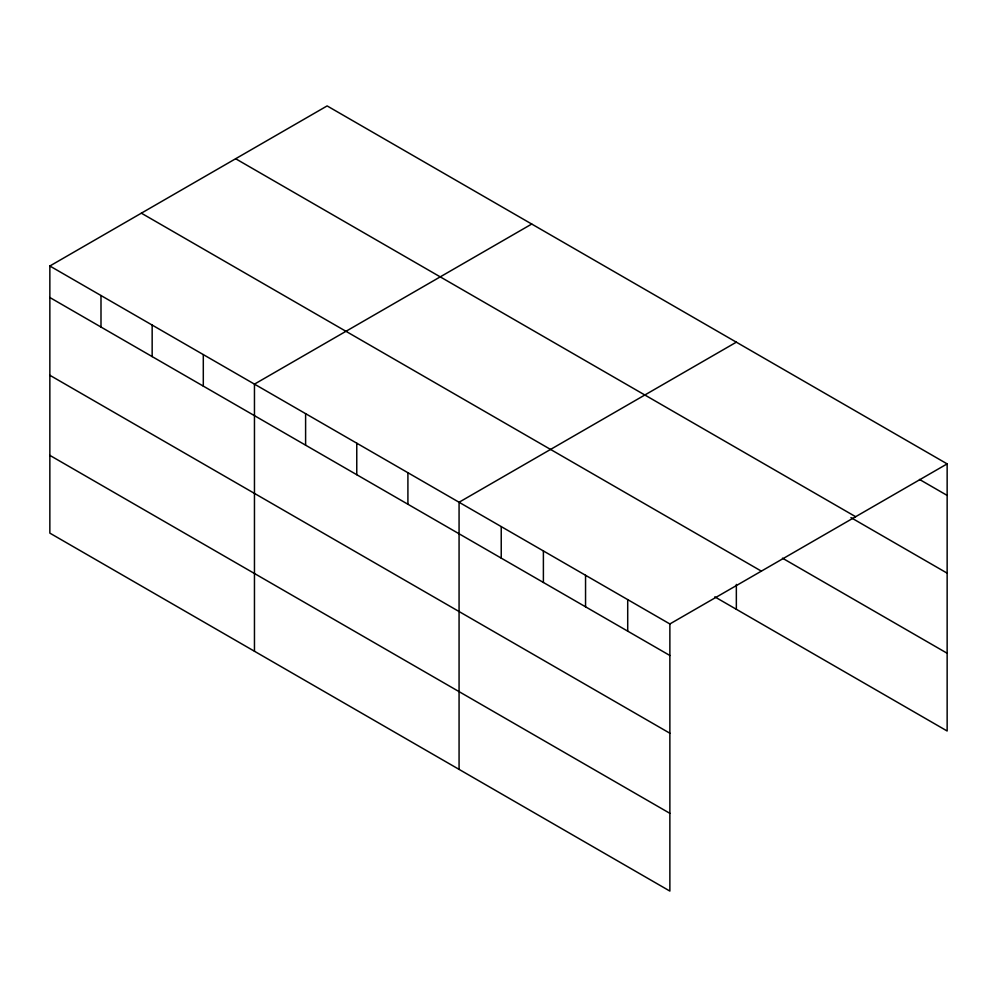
<?xml version="1.0" encoding="UTF-8"?>
<svg xmlns="http://www.w3.org/2000/svg" width="997" height="997" viewBox="0 0 997 997"><rect width="100%" height="100%" fill="white"/><g stroke="black" fill="none" stroke-linecap="round" stroke-linejoin="round"><path stroke-width="1.5" d="M49.85 266L669.872 623.96L669.872 891.081L49.85 533.121L49.85 266L327.128 105.919L947.15 463.879L947.15 731L714.799 596.854M531.737 224.038L254.459 384.132L254.459 651.253M736.347 342.17L459.069 502.251L459.069 769.372M669.872 623.96L947.15 463.879M919.483 479.432L947.15 495.409M235.628 158.735L855.65 516.708M850.964 517.617L947.15 573.15M782.458 558.17L947.15 653.259M141.35 213.171L761.372 571.144M49.85 297.517L669.872 655.49M49.85 375.271L669.872 733.231M49.85 455.367L669.872 813.34M736.347 584.416L736.347 609.292M627.711 599.621L627.711 631.151M585.551 575.281L585.551 606.799M543.39 550.942L543.39 582.46M501.229 526.603L501.229 558.121M407.91 472.728L407.91 504.245M356.764 443.191L356.764 474.709M305.605 413.655L305.605 445.185M203.301 354.596L203.301 386.113M152.155 325.059L152.155 356.59M100.996 295.523L100.996 327.053"/></g></svg>
